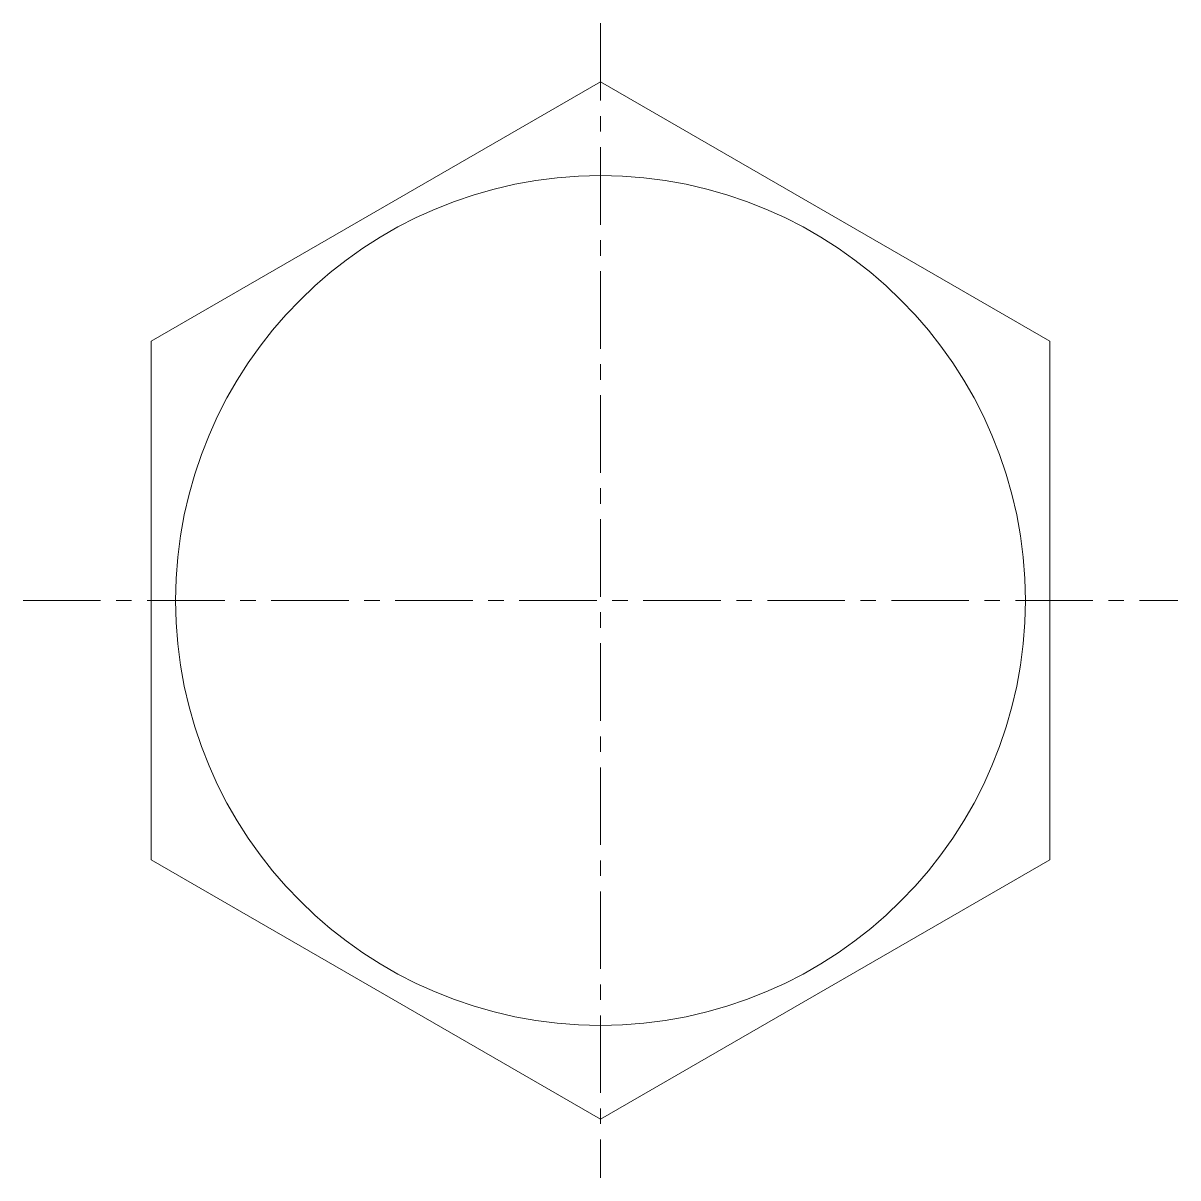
# Model space of a CAD drawing. Header units: millimetres. Extents: x -29.6 to 29.6, y -29.6 to 29.6.
import ezdxf

# ---------------------------------------------------------------- set-up
doc = ezdxf.new("R2010")
doc.units = ezdxf.units.MM
doc.header["$LTSCALE"] = 0.5
doc.linetypes.add('CENTER', pattern=[50.8, 31.75, -6.35, 6.35, -6.35])
doc.layers.get('0').update_dxf_attribs({"color": 9, "lineweight": 15})

msp = doc.modelspace()

# ---------------------------------------------------------------- linework, layer by layer
at = {"color": 1, "linetype": 'CENTER', "ltscale": 0.25}
for p, q in [((0, 29.558), (0, -29.558)), ((-29.558, 0), (29.558, 0))]:
    msp.add_line(p, q, dxfattribs=at)
at = {"ltscale": 0.5}
msp.add_lwpolyline([(-23, -13.279), (0, -26.558), (23, -13.279), (23, 13.279), (0, 26.558), (-23, 13.279)], close=True, dxfattribs=at)
msp.add_circle((0, 0), 21.75, dxfattribs=at)

doc.saveas('drawing.dxf')
